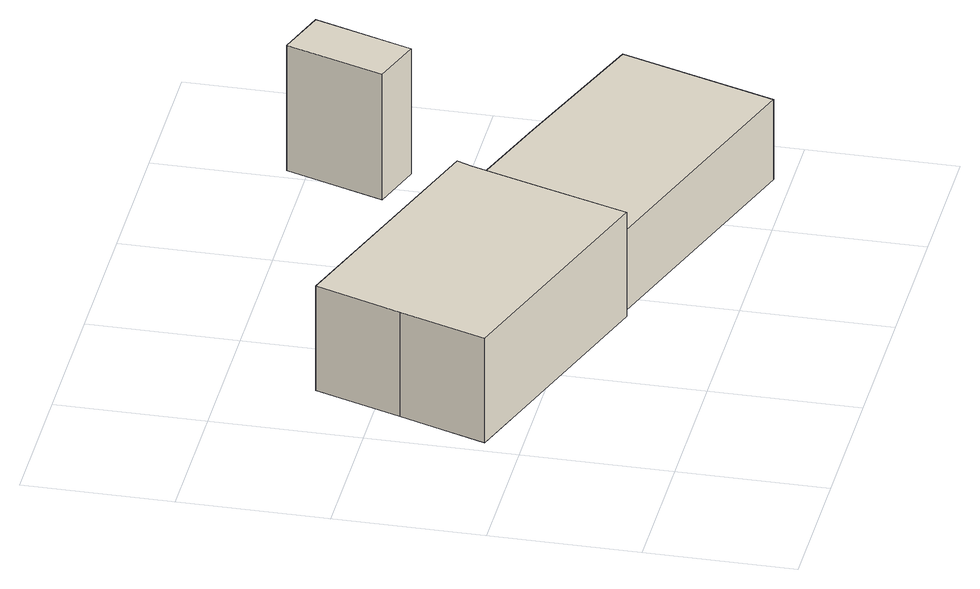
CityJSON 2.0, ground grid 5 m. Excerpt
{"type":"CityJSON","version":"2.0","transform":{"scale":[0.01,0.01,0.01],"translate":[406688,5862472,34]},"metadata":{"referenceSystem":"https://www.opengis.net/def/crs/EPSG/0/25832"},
"CityObjects":{
"building1":{"type":"Building","attributes":{"Gemeindeschluessel":"03454033","AbsoluteHoehe":"34.95","MittlereTraufHoehe":"38.667","Firsthoehe":"39.083","function":"31001_2000","roofType":"3100","measuredHeight":4.13},"address":[{"country":"Germany","locality":"Lorup"}],"geometry":[{"type":"MultiSurface","lod":"1","boundaries":[[[0,1,2,3,4,5,6]],[[7,8,9,10,11,12,13]],[[7,13,6,5]],[[8,7,5,4]],[[9,8,4,3]],[[10,9,3,2]],[[11,10,2,1]],[[12,11,1,0]],[[13,12,0,6]]]}]},
"building2":{"type":"Building","attributes":{"Gemeindeschluessel":"03454033","AbsoluteHoehe":"35.188","MittlereTraufHoehe":"38.132","Firsthoehe":"38.132","function":"31001_2000","roofType":"1000","measuredHeight":2.94},"address":[{"country":"Germany","locality":"Lorup"}],"geometry":[{"type":"MultiSurface","lod":"1","boundaries":[[[14,15,16,17,18]],[[19,20,21,22,23]],[[19,23,18,17]],[[20,19,17,16]],[[21,20,16,15]],[[22,21,15,14]],[[23,22,14,18]]]}]},
"building3":{"type":"Building","attributes":{"Gemeindeschluessel":"03454033","AbsoluteHoehe":"35.15","MittlereTraufHoehe":"39.754","Firsthoehe":"39.754","function":"51009_1610","roofType":"1000","measuredHeight":4.6},"address":[{"country":"Germany","locality":"Lorup"}],"geometry":[{"type":"MultiSurface","lod":"1","boundaries":[[[24,25,26,27]],[[28,29,30,31]],[[28,31,27,26]],[[29,28,26,25]],[[30,29,25,24]],[[31,30,24,27]]]}]}
},
"vertices":[
[895,341,478],[991,635,478],[1071,877,478],[1092,927,478],[257,1207,478],[155,914,478],[54,622,478],[155,914,95],[257,1207,95],[1092,927,95],[1071,877,95],[991,635,95],[895,341,95],[54,622,95],
[895,341,413],[1764,51,413],[1938,571,413],[1429,754,413],[1071,877,413],[1429,754,119],[1938,571,119],[1764,51,119],[895,341,119],[1071,877,119],
[1400,1232,575],[1572,1174,575],[1684,1504,575],[1513,1562,575],[1684,1504,115],[1572,1174,115],[1400,1232,115],[1513,1562,115]
]}
